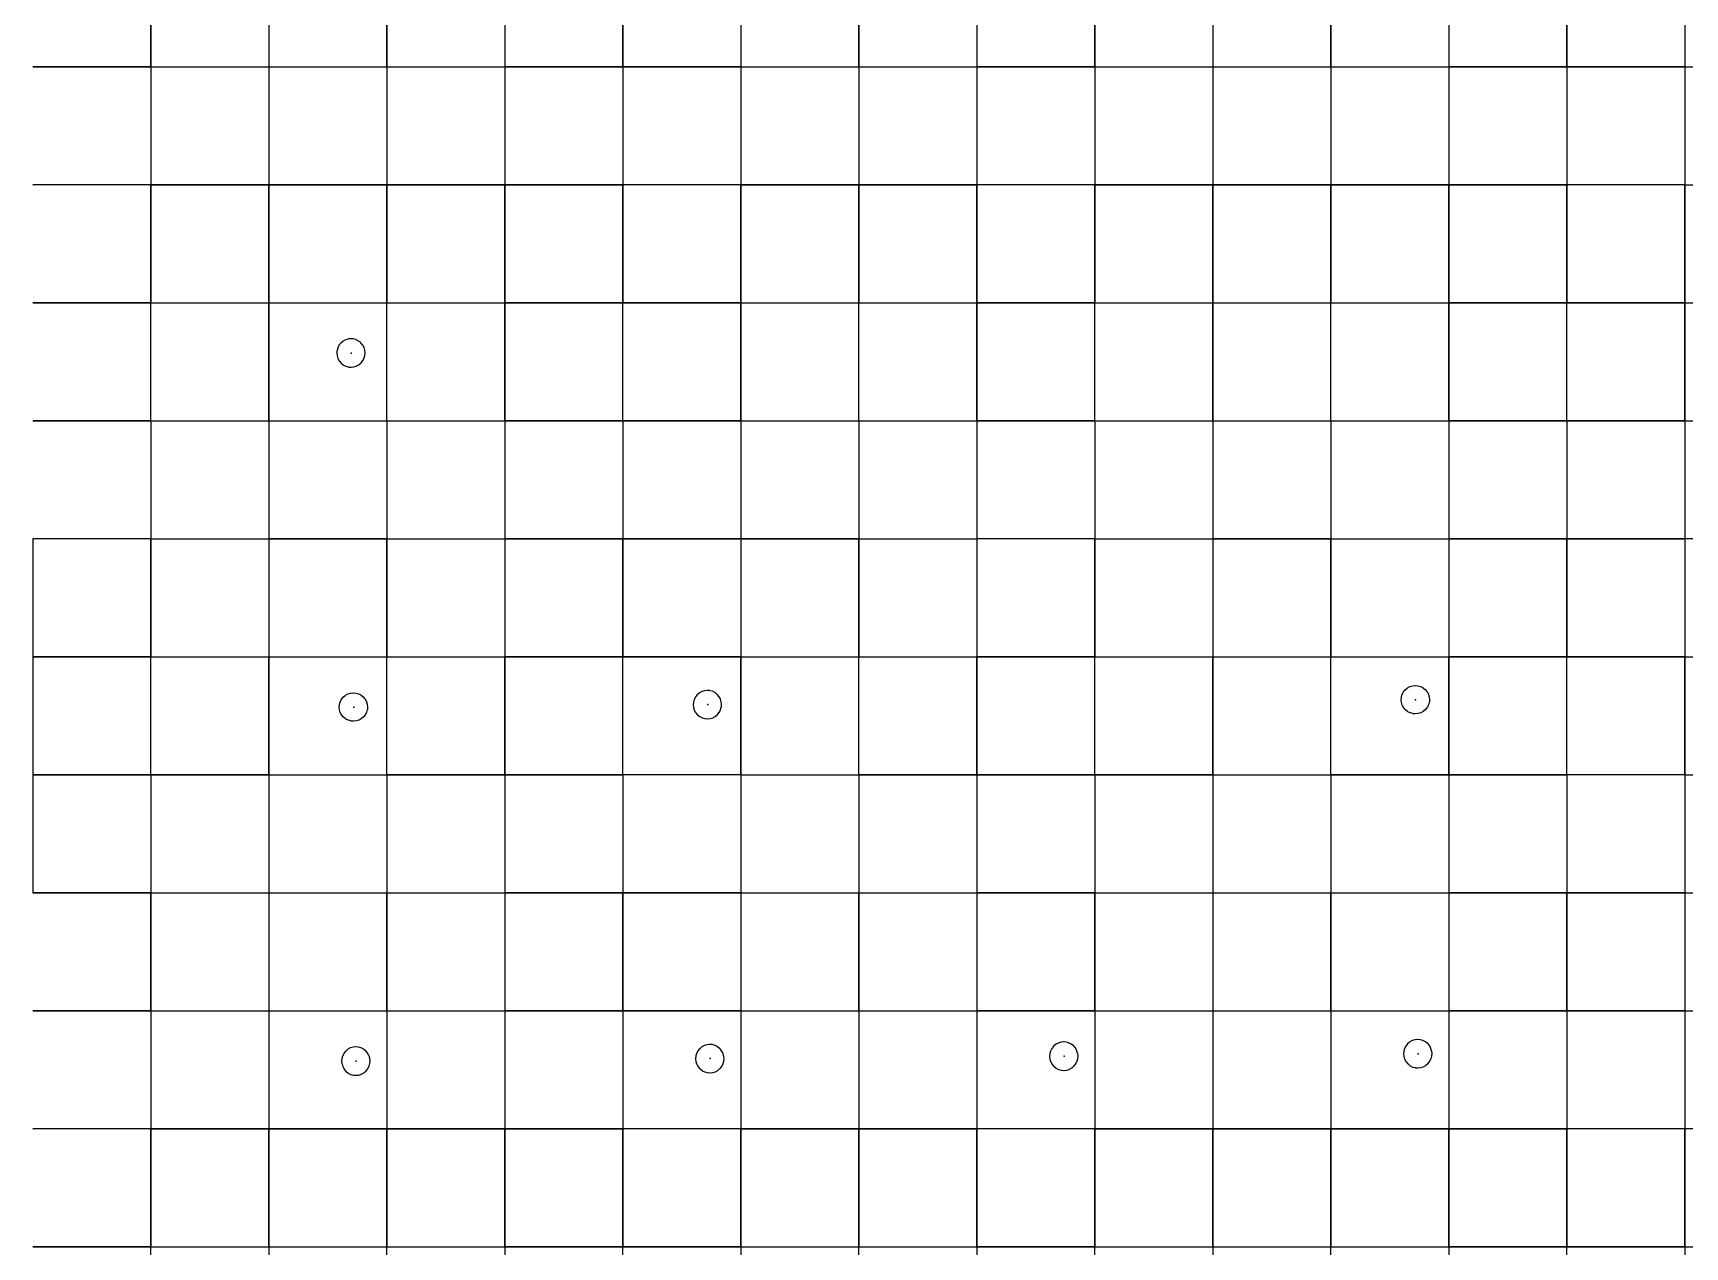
# Model space of a CAD drawing. Header units: metres. Extents: x 0 to 398, y -24 to 612.
# Drawn here: x 207 to 333, y 207 to 299.6 of the extents above; entities that cross this region are included whole.
import ezdxf

# ---------------------------------------------------------------- set-up
doc = ezdxf.new("R2010")
doc.units = ezdxf.units.M
doc.layers.add('LAYER_01_CUT', color=7, linetype='Continuous')
doc.layers.add('LAYER_04_GRID', color=7, linetype='Continuous')

msp = doc.modelspace()

# ---------------------------------------------------------------- linework, layer by layer
at = {"layer": 'LAYER_01_CUT'}
for points in [[(216, 297.01), (216, 306), (224.99, 306), (225, 306), (225, 297.01), (225, 297), (225, 288.01)], [(216, 305.99), (216, 297)], [(225, 305.99), (225, 297)], [(234, 297.01), (234, 306), (242.99, 306), (243, 306), (243, 297.01), (243, 297), (243, 288.01)], [(234, 305.99), (234, 297)], [(243, 305.99), (243, 297)], [(252, 297.01), (252, 306), (260.99, 306), (261, 306), (261, 297.01), (261, 297), (261, 288.01)], [(252, 305.99), (252, 297)], [(261, 305.99), (261, 297)], [(270, 297.01), (270, 306), (278.99, 306), (279, 306), (279, 297.01), (279, 297), (279, 288.01)], [(270, 305.99), (270, 297)], [(279, 305.99), (279, 297)], [(288, 297.01), (288, 306), (296.99, 306), (297, 306), (297, 297.01), (297, 297), (297, 288.01)], [(288, 305.99), (288, 297)], [(297, 305.99), (297, 297)], [(306, 297.01), (306, 306), (314.99, 306), (315, 306), (315, 297.01), (315, 297), (315, 288.01)], [(306, 305.99), (306, 297)], [(315, 305.99), (315, 297)], [(324, 297.01), (324, 306), (332.99, 306), (333, 306), (333, 297.01), (333, 297), (333, 288.01)], [(324, 305.99), (324, 297)], [(333, 305.99), (333, 297)], [(207, 297), (215.99, 297)], [(207, 297), (207.01, 297)], [(216, 297), (207.01, 297)], [(215.99, 297), (216, 297), (216, 288.01)], [(216, 297), (216, 297.01)], [(216, 297), (216, 296.99)], [(216, 297), (224.99, 297)], [(216, 297), (216.01, 297)], [(216, 296.99), (216, 288)], [(216.01, 297), (225, 297)], [(224.99, 297), (225, 297)], [(225.01, 297), (225, 297)], [(225, 297), (225, 296.99)], [(225, 297), (233.99, 297)], [(225, 296.99), (225, 288)], [(225.01, 297), (234, 297)], [(233.99, 297), (234, 297), (234, 288.01)], [(234, 297), (234, 297.01)], [(234, 297), (234, 296.99)], [(234, 297), (242.99, 297)], [(234, 297), (234.01, 297)], [(234, 296.99), (234, 288)], [(234.01, 297), (243, 297)], [(242.99, 297), (243, 297)], [(251.99, 297), (243, 297)], [(243.01, 297), (243, 297)], [(243, 297), (243, 296.99)], [(243, 296.99), (243, 288)], [(243.01, 297), (252, 297)], [(251.99, 297), (252, 297), (252, 288.01)], [(252, 297), (252, 297.01)], [(252, 297), (252, 296.99)], [(252, 297), (260.99, 297)], [(252, 297), (252.01, 297)], [(252, 296.99), (252, 288)], [(261, 297), (252.01, 297)], [(261, 297), (260.99, 297)], [(261, 297), (261, 296.99)], [(261, 297), (269.99, 297)], [(261, 297), (261.01, 297)], [(261, 296.99), (261, 288)], [(261.01, 297), (270, 297)], [(269.99, 297), (270, 297), (270, 288.01)], [(270, 297), (270, 297.01)], [(270.01, 297), (270, 297)], [(270, 297), (270, 296.99)], [(270, 297), (278.99, 297)], [(270, 296.99), (270, 288)], [(270.01, 297), (279, 297)], [(279, 297), (278.99, 297)], [(279, 297), (279, 296.99)], [(279, 297), (287.99, 297)], [(279, 297), (279.01, 297)], [(279, 296.99), (279, 288)], [(288, 297), (279.01, 297)], [(287.99, 297), (288, 297), (288, 288.01)], [(288, 297), (288, 297.01)], [(288, 297), (288, 296.99)], [(288, 297), (296.99, 297)], [(288, 297), (288.01, 297)], [(288, 296.99), (288, 288)], [(288.01, 297), (297, 297)], [(296.99, 297), (297, 297)], [(297.01, 297), (297, 297)], [(297, 297), (297, 296.99)], [(297, 297), (305.99, 297)], [(297, 296.99), (297, 288)], [(297.01, 297), (306, 297)], [(305.99, 297), (306, 297), (306, 288.01)], [(306, 297), (306, 297.01)], [(306, 297), (306, 296.99)], [(306, 297), (314.99, 297)], [(306, 297), (306.01, 297)], [(306, 296.99), (306, 288)], [(306.01, 297), (315, 297)], [(314.99, 297), (315, 297)], [(323.99, 297), (315, 297)], [(315.01, 297), (315, 297)], [(315, 297), (315, 296.99)], [(315, 296.99), (315, 288)], [(315.01, 297), (324, 297)], [(323.99, 297), (324, 297), (324, 288.01)], [(324, 297), (324, 297.01)], [(324, 297), (324, 296.99)], [(324, 297), (332.99, 297)], [(324, 297), (324.01, 297)], [(324, 296.99), (324, 288)], [(333, 297), (324.01, 297)], [(333, 297), (332.99, 297)], [(333, 297), (333, 296.99)], [(333, 297), (341.99, 297)], [(333, 297), (333.01, 297)], [(333, 296.99), (333, 288)], [(215.99, 288), (207, 288), (207.01, 288)], [(216, 288), (207.01, 288)], [(216, 288), (215.99, 288)], [(216, 288.01), (216, 288)], [(224.99, 288), (216, 288), (216.01, 288)], [(216, 279.01), (216, 288)], [(216, 287.99), (216, 288)], [(216, 287.99), (216, 279)], [(216.01, 288), (225, 288)], [(224.99, 288), (225, 288)], [(225, 288.01), (225, 288)], [(233.99, 288), (225, 288), (225.01, 288)], [(225, 279.01), (225, 288)], [(225, 287.99), (225, 288)], [(225, 287.99), (225, 279)], [(225.01, 288), (234, 288)], [(234, 288), (233.99, 288)], [(234, 288.01), (234, 288)], [(242.99, 288), (234, 288), (234.01, 288)], [(234, 279.01), (234, 288)], [(234, 287.99), (234, 288)], [(234, 287.99), (234, 279)], [(234.01, 288), (243, 288)], [(242.99, 288), (243, 288)], [(243, 288.01), (243, 288)], [(251.99, 288), (243, 288), (243.01, 288)], [(243, 279.01), (243, 288)], [(243, 287.99), (243, 288)], [(243, 287.99), (243, 279)], [(243.01, 288), (252, 288)], [(251.99, 288), (252, 288)], [(252, 288.01), (252, 288)], [(260.99, 288), (252, 288), (252.01, 288)], [(252, 279.01), (252, 288)], [(252, 287.99), (252, 288)], [(252, 287.99), (252, 279)], [(261, 288), (252.01, 288)], [(261, 288), (260.99, 288)], [(261, 288.01), (261, 288)], [(269.99, 288), (261, 288), (261.01, 288)], [(261, 279.01), (261, 288)], [(261, 287.99), (261, 288)], [(261, 287.99), (261, 279)], [(261.01, 288), (270, 288)], [(269.99, 288), (270, 288)], [(270, 288.01), (270, 288)], [(278.99, 288), (270, 288), (270.01, 288)], [(270, 279.01), (270, 288)], [(270, 287.99), (270, 288)], [(270, 287.99), (270, 279)], [(270.01, 288), (279, 288)], [(279, 288), (278.99, 288)], [(279, 288.01), (279, 288)], [(287.99, 288), (279, 288), (279.01, 288)], [(279, 279.01), (279, 288)], [(279, 287.99), (279, 288)], [(279, 287.99), (279, 279)], [(288, 288), (279.01, 288)], [(288, 288), (287.99, 288)], [(288, 288.01), (288, 288)], [(296.99, 288), (288, 288), (288.01, 288)], [(288, 279.01), (288, 288)], [(288, 287.99), (288, 288)], [(288, 287.99), (288, 279)], [(288.01, 288), (297, 288)], [(296.99, 288), (297, 288)], [(297, 288.01), (297, 288)], [(305.99, 288), (297, 288), (297.01, 288)], [(297, 279.01), (297, 288)], [(297, 287.99), (297, 288)], [(297, 287.99), (297, 279)], [(297.01, 288), (306, 288)], [(306, 288), (305.99, 288)], [(306, 288.01), (306, 288)], [(314.99, 288), (306, 288), (306.01, 288)], [(306, 279.01), (306, 288)], [(306, 287.99), (306, 288)], [(306, 287.99), (306, 279)], [(306.01, 288), (315, 288)], [(314.99, 288), (315, 288)], [(315, 288.01), (315, 288)], [(323.99, 288), (315, 288), (315.01, 288)], [(315, 279.01), (315, 288)], [(315, 287.99), (315, 288)], [(315, 287.99), (315, 279)], [(315.01, 288), (324, 288)], [(323.99, 288), (324, 288)], [(324, 288.01), (324, 288)], [(332.99, 288), (324, 288), (324.01, 288)], [(324, 279.01), (324, 288)], [(324, 287.99), (324, 288)], [(324, 287.99), (324, 279)], [(333, 288), (324.01, 288)], [(333, 288), (332.99, 288)], [(333, 288.01), (333, 288)], [(333, 279.01), (333, 288), (341.99, 288)], [(333, 287.99), (333, 288)], [(333, 288), (333.01, 288)], [(333, 287.99), (333, 279)], [(207, 279), (215.99, 279)], [(207, 279), (207.01, 279)], [(216, 279), (207.01, 279)], [(216, 279), (215.99, 279)], [(216, 279.01), (216, 279)], [(216, 270.01), (216, 279), (216, 278.99)], [(216, 279), (224.99, 279)], [(216, 279), (216.01, 279)], [(216, 270), (216, 278.99)], [(216.01, 279), (225, 279)], [(224.99, 279), (225, 279), (225, 270.01), (225, 270), (225, 261.01)], [(225, 279.01), (225, 279)], [(225.01, 279), (225, 279)], [(225, 279), (225, 278.99)], [(225, 279), (233.99, 279)], [(225, 270), (225, 278.99)], [(225.01, 279), (234, 279)], [(234, 279), (233.99, 279)], [(234, 279.01), (234, 279)], [(234, 270.01), (234, 279), (234, 278.99)], [(234, 279), (242.99, 279)], [(234, 279), (234.01, 279)], [(234, 270), (234, 278.99)], [(234.01, 279), (243, 279)], [(242.99, 279), (243, 279), (243, 270.01), (243, 270), (243, 261.01)], [(243, 279.01), (243, 279)], [(251.99, 279), (243, 279)], [(243.01, 279), (243, 279)], [(243, 279), (243, 278.99)], [(243, 270), (243, 278.99)], [(243.01, 279), (252, 279)], [(251.99, 279), (252, 279)], [(252, 279.01), (252, 279)], [(252, 270.01), (252, 279), (252, 278.99)], [(252, 279), (260.99, 279)], [(252, 279), (252.01, 279)], [(252, 270), (252, 278.99)], [(261, 279), (252.01, 279)], [(260.99, 279), (261, 279), (261, 270.01), (261, 270), (261, 261.01)], [(261, 279.01), (261, 279)], [(261, 279), (261, 278.99)], [(261, 279), (269.99, 279)], [(261, 279), (261.01, 279)], [(261, 270), (261, 278.99)], [(261.01, 279), (270, 279)], [(269.99, 279), (270, 279)], [(270, 279.01), (270, 279)], [(270, 270.01), (270, 279), (270, 278.99)], [(270.01, 279), (270, 279)], [(270, 279), (278.99, 279)], [(270, 270), (270, 278.99)], [(270.01, 279), (279, 279)], [(278.99, 279), (279, 279), (279, 270.01), (279, 270), (279, 261.01)], [(279, 279.01), (279, 279)], [(279, 279), (279, 278.99)], [(279, 279), (287.99, 279)], [(279, 279), (279.01, 279)], [(279, 270), (279, 278.99)], [(288, 279), (279.01, 279)], [(288, 279), (287.99, 279)], [(288, 279.01), (288, 279)], [(288, 270.01), (288, 279), (288, 278.99)], [(288, 279), (296.99, 279)], [(288, 279), (288.01, 279)], [(288, 270), (288, 278.99)], [(288.01, 279), (297, 279)], [(296.99, 279), (297, 279), (297, 270.01), (297, 270), (297, 261.01)], [(297, 279.01), (297, 279)], [(297.01, 279), (297, 279)], [(297, 279), (297, 278.99)], [(297, 279), (305.99, 279)], [(297, 270), (297, 278.99)], [(297.01, 279), (306, 279)], [(306, 279), (305.99, 279)], [(306, 279.01), (306, 279)], [(306, 270.01), (306, 279), (306, 278.99)], [(306, 279), (314.99, 279)], [(306, 279), (306.01, 279)], [(306, 270), (306, 278.99)], [(306.01, 279), (315, 279)], [(314.99, 279), (315, 279), (315, 270.01), (315, 270), (315, 261.01)], [(315, 279.01), (315, 279)], [(323.99, 279), (315, 279)], [(315.01, 279), (315, 279)], [(315, 279), (315, 278.99)], [(315, 270), (315, 278.99)], [(315.01, 279), (324, 279)], [(323.99, 279), (324, 279)], [(324, 279.01), (324, 279)], [(324, 270.01), (324, 279), (324, 278.99)], [(324, 279), (332.99, 279)], [(324, 279), (324.01, 279)], [(324, 270), (324, 278.99)], [(333, 279), (324.01, 279)], [(332.99, 279), (333, 279), (333, 270.01), (333, 270), (333, 261.01)], [(333, 279.01), (333, 279)], [(333, 279), (333, 278.99)], [(333, 279), (341.99, 279)], [(333, 279), (333.01, 279)], [(333, 270), (333, 278.99)], [(230.87, 274.16), (231.06, 274.11), (231.07, 274.11), (231.07, 274.1), (231.25, 274.09), (231.26, 274.09), (231.27, 274.09), (231.46, 274.11), (231.47, 274.11), (231.47, 274.11), (231.66, 274.17), (231.67, 274.17), (231.68, 274.18), (231.86, 274.27), (231.86, 274.28), (231.88, 274.29), (232.03, 274.42), (232.04, 274.43), (232.16, 274.59), (232.17, 274.59), (232.17, 274.6), (232.26, 274.78), (232.26, 274.79), (232.27, 274.79), (232.32, 274.98), (232.32, 274.98), (232.32, 274.99), (232.34, 275.17), (232.34, 275.18), (232.34, 275.19), (232.32, 275.38), (232.31, 275.39), (232.31, 275.39), (232.25, 275.58), (232.25, 275.59), (232.25, 275.6), (232.15, 275.78), (232.15, 275.78), (232.14, 275.8), (232.01, 275.95), (232, 275.96), (231.84, 276.08), (231.83, 276.09), (231.82, 276.09), (231.65, 276.18), (231.64, 276.18), (231.63, 276.19), (231.45, 276.24), (231.44, 276.24), (231.43, 276.24), (231.25, 276.26), (231.24, 276.26), (231.24, 276.26), (231.05, 276.24), (231.04, 276.23), (231.03, 276.23), (230.84, 276.17), (230.83, 276.17), (230.83, 276.17), (230.65, 276.07), (230.64, 276.07), (230.63, 276.06), (230.47, 275.92), (230.47, 275.92), (230.34, 275.76), (230.34, 275.75), (230.33, 275.74), (230.24, 275.57), (230.24, 275.56), (230.24, 275.55), (230.19, 275.37), (230.19, 275.36), (230.18, 275.35), (230.17, 275.17), (230.17, 275.16), (230.17, 275.16), (230.19, 274.97), (230.19, 274.96), (230.19, 274.95), (230.25, 274.76), (230.25, 274.75), (230.26, 274.75), (230.35, 274.57), (230.36, 274.56), (230.37, 274.55), (230.5, 274.39), (230.51, 274.39), (230.67, 274.26), (230.67, 274.26), (230.68, 274.25), (230.86, 274.16), (230.87, 274.16), (230.87, 274.16)], [(207, 270), (215.99, 270)], [(207, 270), (207.01, 270)], [(216, 270), (207.01, 270)], [(215.99, 270), (216, 270), (216, 261.01)], [(216, 270), (216, 270.01)], [(216, 270), (216, 269.99)], [(216, 270), (224.99, 270)], [(216, 270), (216.01, 270)], [(216, 269.99), (216, 261)], [(216.01, 270), (225, 270)], [(224.99, 270), (225, 270)], [(225.01, 270), (225, 270)], [(225, 270), (225, 269.99)], [(225, 270), (233.99, 270)], [(225, 269.99), (225, 261)], [(225.01, 270), (234, 270)], [(233.99, 270), (234, 270), (234, 261.01)], [(234, 270), (234, 270.01)], [(234, 270), (234, 269.99)], [(234, 270), (242.99, 270)], [(234, 270), (234.01, 270)], [(234, 269.99), (234, 261)], [(234.01, 270), (243, 270)], [(242.99, 270), (243, 270)], [(251.99, 270), (243, 270)], [(243.01, 270), (243, 270)], [(243, 270), (243, 269.99)], [(243, 269.99), (243, 261)], [(243.01, 270), (252, 270)], [(251.99, 270), (252, 270), (252, 261.01)], [(252, 270), (252, 270.01)], [(252, 270), (252, 269.99)], [(252, 270), (260.99, 270)], [(252, 270), (252.01, 270)], [(252, 269.99), (252, 261)], [(261, 270), (252.01, 270)], [(261, 270), (260.99, 270)], [(261, 270), (261, 269.99)], [(261, 270), (269.99, 270)], [(261, 270), (261.01, 270)], [(261, 269.99), (261, 261)], [(261.01, 270), (270, 270)], [(269.99, 270), (270, 270), (270, 261.01)], [(270, 270), (270, 270.01)], [(270.01, 270), (270, 270)], [(270, 270), (270, 269.99)], [(270, 270), (278.99, 270)], [(270, 269.99), (270, 261)], [(270.01, 270), (279, 270)], [(279, 270), (278.99, 270)], [(279, 270), (279, 269.99)], [(279, 270), (287.99, 270)], [(279, 270), (279.01, 270)], [(279, 269.99), (279, 261)], [(288, 270), (279.01, 270)], [(287.99, 270), (288, 270), (288, 261.01)], [(288, 270), (288, 270.01)], [(288, 270), (288, 269.99)], [(288, 270), (296.99, 270)], [(288, 270), (288.01, 270)], [(288, 269.99), (288, 261)], [(288.01, 270), (297, 270)], [(296.99, 270), (297, 270)], [(297.01, 270), (297, 270)], [(297, 270), (297, 269.99)], [(297, 270), (305.99, 270)], [(297, 269.99), (297, 261)], [(297.01, 270), (306, 270)], [(305.99, 270), (306, 270), (306, 261.01)], [(306, 270), (306, 270.01)], [(306, 270), (306, 269.99)], [(306, 270), (314.99, 270)], [(306, 270), (306.01, 270)], [(306, 269.99), (306, 261)], [(306.01, 270), (315, 270)], [(314.99, 270), (315, 270)], [(323.99, 270), (315, 270)], [(315.01, 270), (315, 270)], [(315, 270), (315, 269.99)], [(315, 269.99), (315, 261)], [(315.01, 270), (324, 270)], [(323.99, 270), (324, 270), (324, 261.01)], [(324, 270), (324, 270.01)], [(324, 270), (324, 269.99)], [(324, 270), (332.99, 270)], [(324, 270), (324.01, 270)], [(324, 269.99), (324, 261)], [(333, 270), (324.01, 270)], [(333, 270), (332.99, 270)], [(333, 270), (333, 269.99)], [(333, 270), (341.99, 270)], [(333, 270), (333.01, 270)], [(333, 269.99), (333, 261)], [(215.99, 261), (207, 261), (207, 252.01), (207, 252), (207, 243.01), (207, 243), (207, 234.01)], [(207, 261), (207.01, 261)], [(216, 261), (207.01, 261)], [(216, 261), (215.99, 261)], [(216, 261.01), (216, 261)], [(216, 252.01), (216, 261), (224.99, 261)], [(216, 260.99), (216, 261)], [(216, 261), (216.01, 261)], [(216, 260.99), (216, 252)], [(216.01, 261), (225, 261)], [(224.99, 261), (225, 261)], [(225, 261.01), (225, 261)], [(233.99, 261), (225, 261), (225, 252.01), (225, 252), (225, 243.01), (225, 243), (225, 234.01)], [(225.01, 261), (225, 261)], [(225, 260.99), (225, 261)], [(225, 260.99), (225, 252)], [(225.01, 261), (234, 261)], [(234, 261), (233.99, 261)], [(234, 261.01), (234, 261)], [(234, 252.01), (234, 261), (242.99, 261)], [(234, 260.99), (234, 261)], [(234, 261), (234.01, 261)], [(234, 260.99), (234, 252)], [(234.01, 261), (243, 261)], [(242.99, 261), (243, 261)], [(243, 261.01), (243, 261)], [(251.99, 261), (243, 261), (243, 252.01), (243, 252), (243, 243.01), (243, 243), (243, 234.01)], [(243.01, 261), (243, 261)], [(243, 260.99), (243, 261)], [(243, 260.99), (243, 252)], [(243.01, 261), (252, 261)], [(251.99, 261), (252, 261)], [(252, 261.01), (252, 261)], [(252, 252.01), (252, 261), (260.99, 261)], [(252, 260.99), (252, 261)], [(252, 261), (252.01, 261)], [(252, 260.99), (252, 252)], [(261, 261), (252.01, 261)], [(261, 261), (260.99, 261)], [(261, 261.01), (261, 261)], [(269.99, 261), (261, 261), (261, 252.01), (261, 252), (261, 243.01), (261, 243), (261, 234.01)], [(261, 260.99), (261, 261)], [(261, 261), (261.01, 261)], [(261, 260.99), (261, 252)], [(261.01, 261), (270, 261)], [(269.99, 261), (270, 261)], [(270, 261.01), (270, 261)], [(270, 252.01), (270, 261), (278.99, 261)], [(270.01, 261), (270, 261)], [(270, 260.99), (270, 261)], [(270, 260.99), (270, 252)], [(270.01, 261), (279, 261)], [(279, 261), (278.99, 261)], [(279, 261.01), (279, 261)], [(287.99, 261), (279, 261), (279, 252.01), (279, 252), (279, 243.01), (279, 243), (279, 234.01)], [(279, 260.99), (279, 261)], [(279, 261), (279.01, 261)], [(279, 260.99), (279, 252)], [(288, 261), (279.01, 261)], [(288, 261), (287.99, 261)], [(288, 261.01), (288, 261)], [(288, 252.01), (288, 261), (296.99, 261)], [(288, 260.99), (288, 261)], [(288, 261), (288.01, 261)], [(288, 260.99), (288, 252)], [(288.01, 261), (297, 261)], [(296.99, 261), (297, 261)], [(297, 261.01), (297, 261)], [(305.99, 261), (297, 261), (297, 252.01), (297, 252), (297, 243.01), (297, 243), (297, 234.01)], [(297.01, 261), (297, 261)], [(297, 260.99), (297, 261)], [(297, 260.99), (297, 252)], [(297.01, 261), (306, 261)], [(306, 261), (305.99, 261)], [(306, 261.01), (306, 261)], [(306, 252.01), (306, 261), (314.99, 261)], [(306, 260.99), (306, 261)], [(306, 261), (306.01, 261)], [(306, 260.99), (306, 252)], [(306.01, 261), (315, 261)], [(314.99, 261), (315, 261)], [(315, 261.01), (315, 261)], [(323.99, 261), (315, 261), (315, 252.01), (315, 252), (315, 243.01), (315, 243), (315, 234.01)], [(315.01, 261), (315, 261)], [(315, 260.99), (315, 261)], [(315, 260.99), (315, 252)], [(315.01, 261), (324, 261)], [(323.99, 261), (324, 261)], [(324, 261.01), (324, 261)], [(324, 252.01), (324, 261), (332.99, 261)], [(324, 260.99), (324, 261)], [(324, 261), (324.01, 261)], [(324, 260.99), (324, 252)], [(333, 261), (324.01, 261)], [(333, 261), (332.99, 261)], [(333, 261.01), (333, 261)], [(341.99, 261), (333, 261), (333, 252.01), (333, 252), (333, 243.01), (333, 243), (333, 234.01)], [(333, 260.99), (333, 261)], [(333, 261), (333.01, 261)], [(333, 260.99), (333, 252)], [(207, 252), (215.99, 252)], [(207, 252), (207.01, 252)], [(216, 252), (207.01, 252)], [(216, 252), (215.99, 252)], [(216, 252), (216, 252.01)], [(216, 243.01), (216, 252), (216, 251.99)], [(216, 252), (224.99, 252)], [(216, 252), (216.01, 252)], [(216.01, 252), (225, 252)], [(224.99, 252), (225, 252)], [(225.01, 252), (225, 252)], [(225, 252), (225, 251.99)], [(225, 252), (233.99, 252)], [(225.01, 252), (234, 252)], [(234, 252), (233.99, 252)], [(234, 252), (234, 252.01)], [(234, 243.01), (234, 252), (234, 251.99)], [(234, 252), (242.99, 252)], [(234, 252), (234.01, 252)], [(234.01, 252), (243, 252)], [(242.99, 252), (243, 252)], [(251.99, 252), (243, 252)], [(243.01, 252), (243, 252)], [(243, 252), (243, 251.99)], [(243.01, 252), (252, 252)], [(251.99, 252), (252, 252)], [(252, 252), (252, 252.01)], [(252, 243.01), (252, 252), (252, 251.99)], [(252, 252), (260.99, 252)], [(252, 252), (252.01, 252)], [(261, 252), (252.01, 252)], [(261, 252), (260.99, 252)], [(261, 252), (261, 251.99)], [(261, 252), (269.99, 252)], [(261, 252), (261.01, 252)], [(261.01, 252), (270, 252)], [(269.99, 252), (270, 252)], [(270, 252), (270, 252.01)], [(270, 243.01), (270, 252), (270, 251.99)], [(270.01, 252), (270, 252)], [(270, 252), (278.99, 252)], [(270.01, 252), (279, 252)], [(279, 252), (278.99, 252)], [(279, 252), (279, 251.99)], [(279, 252), (287.99, 252)], [(279, 252), (279.01, 252)], [(288, 252), (279.01, 252)], [(288, 252), (287.99, 252)], [(288, 252), (288, 252.01)], [(288, 243.01), (288, 252), (288, 251.99)], [(288, 252), (296.99, 252)], [(288, 252), (288.01, 252)], [(288.01, 252), (297, 252)], [(296.99, 252), (297, 252)], [(297.01, 252), (297, 252)], [(297, 252), (297, 251.99)], [(297, 252), (305.99, 252)], [(297.01, 252), (306, 252)], [(306, 252), (305.99, 252)], [(306, 252), (306, 252.01)], [(306, 243.01), (306, 252), (306, 251.99)], [(306, 252), (314.99, 252)], [(306, 252), (306.01, 252)], [(306.01, 252), (315, 252)], [(314.99, 252), (315, 252)], [(323.99, 252), (315, 252)], [(315.01, 252), (315, 252)], [(315, 252), (315, 251.99)], [(315.01, 252), (324, 252)], [(323.99, 252), (324, 252)], [(324, 252), (324, 252.01)], [(324, 243.01), (324, 252), (324, 251.99)], [(324, 252), (332.99, 252)], [(324, 252), (324.01, 252)], [(333, 252), (324.01, 252)], [(333, 252), (332.99, 252)], [(333, 252), (333, 251.99)], [(333, 252), (341.99, 252)], [(333, 252), (333.01, 252)], [(216, 243), (216, 251.99)], [(225, 243), (225, 251.99)], [(234, 243), (234, 251.99)], [(243, 243), (243, 251.99)], [(252, 243), (252, 251.99)], [(261, 243), (261, 251.99)], [(270, 243), (270, 251.99)], [(279, 243), (279, 251.99)], [(288, 243), (288, 251.99)], [(297, 243), (297, 251.99)], [(306, 243), (306, 251.99)], [(315, 243), (315, 251.99)], [(324, 243), (324, 251.99)], [(333, 243), (333, 251.99)], [(312.63, 249.8), (312.82, 249.75), (312.82, 249.74), (312.83, 249.74), (313.01, 249.65), (313.02, 249.65), (313.02, 249.64), (313.18, 249.52), (313.19, 249.51), (313.32, 249.36), (313.33, 249.34), (313.34, 249.34), (313.43, 249.16), (313.44, 249.15), (313.44, 249.14), (313.5, 248.95), (313.5, 248.95), (313.5, 248.94), (313.52, 248.75), (313.52, 248.74), (313.52, 248.73), (313.51, 248.55), (313.5, 248.54), (313.5, 248.54), (313.45, 248.35), (313.45, 248.35), (313.45, 248.34), (313.36, 248.16), (313.35, 248.15), (313.35, 248.15), (313.22, 247.99), (313.22, 247.98), (313.06, 247.85), (313.05, 247.84), (313.04, 247.83), (312.86, 247.74), (312.86, 247.73), (312.85, 247.73), (312.66, 247.67), (312.65, 247.67), (312.64, 247.67), (312.45, 247.65), (312.44, 247.65), (312.44, 247.65), (312.26, 247.66), (312.25, 247.67), (312.24, 247.67), (312.06, 247.72), (312.05, 247.72), (312.04, 247.72), (311.87, 247.81), (311.86, 247.82), (311.85, 247.82), (311.69, 247.95), (311.68, 247.95), (311.55, 248.11), (311.54, 248.12), (311.54, 248.13), (311.44, 248.31), (311.44, 248.31), (311.43, 248.32), (311.38, 248.51), (311.38, 248.52), (311.37, 248.53), (311.35, 248.72), (311.35, 248.72), (311.35, 248.73), (311.37, 248.91), (311.37, 248.92), (311.37, 248.93), (311.42, 249.11), (311.43, 249.12), (311.43, 249.13), (311.52, 249.3), (311.52, 249.31), (311.53, 249.32), (311.65, 249.48), (311.66, 249.48), (311.81, 249.62), (311.83, 249.63), (311.83, 249.63), (312.01, 249.73), (312.02, 249.73), (312.03, 249.73), (312.21, 249.79), (312.22, 249.79), (312.23, 249.8), (312.42, 249.82), (312.43, 249.82), (312.44, 249.82), (312.62, 249.8), (312.62, 249.8), (312.63, 249.8)], [(230.44, 247.75), (230.44, 247.75), (230.44, 247.76), (230.38, 247.95), (230.38, 247.96), (230.38, 247.97), (230.36, 248.16), (230.36, 248.17), (230.36, 248.17), (230.37, 248.35), (230.37, 248.36), (230.37, 248.37), (230.42, 248.55), (230.43, 248.56), (230.43, 248.57), (230.52, 248.74), (230.52, 248.75), (230.53, 248.76), (230.65, 248.92), (230.66, 248.93), (230.81, 249.06), (230.83, 249.07), (230.84, 249.07), (231.01, 249.17), (231.02, 249.17), (231.03, 249.17), (231.22, 249.23), (231.22, 249.23), (231.23, 249.24), (231.42, 249.26), (231.43, 249.26), (231.44, 249.26), (231.62, 249.24), (231.63, 249.24), (231.63, 249.24), (231.82, 249.19), (231.83, 249.18), (231.83, 249.18), (232.01, 249.09), (232.02, 249.09), (232.03, 249.08), (232.19, 248.96), (232.19, 248.95), (232.32, 248.8), (232.33, 248.78), (232.34, 248.78), (232.43, 248.6), (232.44, 248.59), (232.44, 248.58), (232.5, 248.4), (232.5, 248.39), (232.5, 248.38), (232.52, 248.19), (232.52, 248.18), (232.52, 248.17), (232.51, 247.99), (232.51, 247.99), (232.5, 247.98), (232.45, 247.79), (232.45, 247.79), (232.45, 247.78), (232.36, 247.6), (232.35, 247.59), (232.35, 247.59), (232.22, 247.43), (232.22, 247.42), (232.06, 247.29), (232.05, 247.28), (232.04, 247.27), (231.87, 247.18), (231.86, 247.17), (231.85, 247.17), (231.66, 247.11), (231.65, 247.11), (231.65, 247.11), (231.45, 247.09), (231.45, 247.09), (231.44, 247.09), (231.26, 247.1), (231.25, 247.11), (231.24, 247.11), (231.06, 247.16), (231.05, 247.16), (231.04, 247.16), (230.87, 247.25), (230.86, 247.26), (230.85, 247.26), (230.69, 247.39), (230.69, 247.39), (230.56, 247.55), (230.54, 247.56), (230.54, 247.57), (230.44, 247.75)], [(259.02, 249.27), (259.01, 249.28), (258.83, 249.37), (258.83, 249.37), (258.82, 249.37), (258.63, 249.42), (258.63, 249.43), (258.62, 249.43), (258.44, 249.44), (258.43, 249.44), (258.42, 249.44), (258.23, 249.42), (258.22, 249.42), (258.22, 249.42), (258.03, 249.36), (258.02, 249.36), (258.01, 249.35), (257.84, 249.26), (257.83, 249.25), (257.81, 249.24), (257.66, 249.11), (257.65, 249.11), (257.53, 248.95), (257.52, 248.94), (257.52, 248.93), (257.43, 248.75), (257.43, 248.75), (257.42, 248.74), (257.37, 248.55), (257.37, 248.55), (257.37, 248.54), (257.36, 248.36), (257.36, 248.35), (257.36, 248.34), (257.38, 248.15), (257.38, 248.14), (257.38, 248.14), (257.44, 247.95), (257.44, 247.94), (257.44, 247.93), (257.54, 247.76), (257.54, 247.75), (257.56, 247.74), (257.69, 247.58), (257.69, 247.57), (257.85, 247.45), (257.86, 247.44), (257.87, 247.44), (258.04, 247.35), (258.05, 247.35), (258.06, 247.34), (258.24, 247.29), (258.25, 247.29), (258.26, 247.29), (258.44, 247.28), (258.45, 247.28), (258.45, 247.28), (258.64, 247.3), (258.65, 247.3), (258.66, 247.3), (258.85, 247.36), (258.86, 247.36), (258.86, 247.36), (259.04, 247.46), (259.05, 247.46), (259.06, 247.48), (259.22, 247.61), (259.22, 247.61), (259.35, 247.77), (259.35, 247.78), (259.36, 247.79), (259.45, 247.96), (259.45, 247.97), (259.45, 247.98), (259.5, 248.16), (259.51, 248.17), (259.51, 248.18), (259.52, 248.36), (259.52, 248.37), (259.52, 248.37), (259.5, 248.57), (259.5, 248.57), (259.5, 248.58), (259.44, 248.77), (259.44, 248.78), (259.43, 248.79), (259.34, 248.96), (259.33, 248.97), (259.32, 248.98), (259.19, 249.14), (259.18, 249.14), (259.03, 249.27), (259.02, 249.27)], [(207, 243), (215.99, 243)], [(207, 243), (207.01, 243)], [(216, 243), (207.01, 243)], [(216, 243), (215.99, 243)], [(216, 243), (216, 243.01)], [(224.99, 243), (216, 243), (216, 234.01)], [(216, 243), (216, 242.99)], [(216, 243), (216.01, 243)], [(216, 242.99), (216, 234)], [(216.01, 243), (225, 243)], [(224.99, 243), (225, 243)], [(225.01, 243), (225, 243)], [(225, 243), (225, 242.99)], [(225, 243), (233.99, 243)], [(225, 242.99), (225, 234)], [(225.01, 243), (234, 243)], [(234, 243), (233.99, 243)], [(234, 243), (234, 243.01)], [(242.99, 243), (234, 243), (234, 234.01)], [(234, 243), (234, 242.99)], [(234, 243), (234.01, 243)], [(234, 242.99), (234, 234)], [(234.01, 243), (243, 243)], [(242.99, 243), (243, 243)], [(251.99, 243), (243, 243)], [(243.01, 243), (243, 243)], [(243, 243), (243, 242.99)], [(243, 242.99), (243, 234)], [(243.01, 243), (252, 243)], [(251.99, 243), (252, 243)], [(252, 243), (252, 243.01)], [(260.99, 243), (252, 243), (252, 234.01)], [(252, 243), (252, 242.99)], [(252, 243), (252.01, 243)], [(252, 242.99), (252, 234)], [(261, 243), (252.01, 243)], [(261, 243), (260.99, 243)], [(261, 243), (261, 242.99)], [(261, 243), (269.99, 243)], [(261, 243), (261.01, 243)], [(261, 242.99), (261, 234)], [(261.01, 243), (270, 243)], [(269.99, 243), (270, 243)], [(270, 243), (270, 243.01)], [(278.99, 243), (270, 243), (270, 234.01)], [(270.01, 243), (270, 243)], [(270, 243), (270, 242.99)], [(270, 242.99), (270, 234)], [(270.01, 243), (279, 243)], [(279, 243), (278.99, 243)], [(279, 243), (279, 242.99)], [(279, 243), (287.99, 243)], [(279, 243), (279.01, 243)], [(279, 242.99), (279, 234)], [(288, 243), (279.01, 243)], [(288, 243), (287.99, 243)], [(288, 243), (288, 243.01)], [(296.99, 243), (288, 243), (288, 234.01)], [(288, 243), (288, 242.99)], [(288, 243), (288.01, 243)], [(288, 242.99), (288, 234)], [(288.01, 243), (297, 243)], [(296.99, 243), (297, 243)], [(297.01, 243), (297, 243)], [(297, 243), (297, 242.99)], [(297, 243), (305.99, 243)], [(297, 242.99), (297, 234)], [(297.01, 243), (306, 243)], [(306, 243), (305.99, 243)], [(306, 243), (306, 243.01)], [(314.99, 243), (306, 243), (306, 234.01)], [(306, 243), (306, 242.99)], [(306, 243), (306.01, 243)], [(306, 242.99), (306, 234)], [(306.01, 243), (315, 243)], [(314.99, 243), (315, 243)], [(323.99, 243), (315, 243)], [(315.01, 243), (315, 243)], [(315, 243), (315, 242.99)], [(315, 242.99), (315, 234)], [(315.01, 243), (324, 243)], [(323.99, 243), (324, 243)], [(324, 243), (324, 243.01)], [(332.99, 243), (324, 243), (324, 234.01)], [(324, 243), (324, 242.99)], [(324, 243), (324.01, 243)], [(324, 242.99), (324, 234)], [(333, 243), (324.01, 243)], [(333, 243), (332.99, 243)], [(333, 243), (333, 242.99)], [(333, 243), (341.99, 243)], [(333, 243), (333.01, 243)], [(333, 242.99), (333, 234)], [(207, 234), (215.99, 234)], [(207, 234), (207.01, 234)], [(216, 234), (207.01, 234)], [(216, 234), (215.99, 234)], [(216, 234.01), (216, 234)], [(216, 225.01), (216, 234), (224.99, 234), (225, 234), (225, 225.01), (225, 225), (225, 216.01)], [(216, 233.99), (216, 234)], [(216, 234), (216.01, 234)], [(216, 233.99), (216, 225)], [(216.01, 234), (225, 234)], [(225, 234.01), (225, 234)], [(225.01, 234), (225, 234)], [(225, 233.99), (225, 234)], [(225, 234), (233.99, 234)], [(225, 233.99), (225, 225)], [(225.01, 234), (234, 234)], [(234, 234), (233.99, 234)], [(234, 234.01), (234, 234)], [(234, 225.01), (234, 234), (242.99, 234), (243, 234), (243, 225.01), (243, 225), (243, 216.01)], [(234, 233.99), (234, 234)], [(234, 234), (234.01, 234)], [(234, 233.99), (234, 225)], [(234.01, 234), (243, 234)], [(243, 234.01), (243, 234)], [(251.99, 234), (243, 234)], [(243.01, 234), (243, 234)], [(243, 233.99), (243, 234)], [(243, 233.99), (243, 225)], [(243.01, 234), (252, 234)], [(251.99, 234), (252, 234)], [(252, 234.01), (252, 234)], [(252, 225.01), (252, 234), (260.99, 234), (261, 234), (261, 225.01), (261, 225), (261, 216.01)], [(252, 233.99), (252, 234)], [(252, 234), (252.01, 234)], [(252, 233.99), (252, 225)], [(261, 234), (252.01, 234)], [(261, 234.01), (261, 234)], [(261, 233.99), (261, 234)], [(261, 234), (269.99, 234)], [(261, 234), (261.01, 234)], [(261, 233.99), (261, 225)], [(261.01, 234), (270, 234)], [(269.99, 234), (270, 234)], [(270, 234.01), (270, 234)], [(270, 225.01), (270, 234), (278.99, 234), (279, 234), (279, 225.01), (279, 225), (279, 216.01)], [(270.01, 234), (270, 234)], [(270, 233.99), (270, 234)], [(270, 233.99), (270, 225)], [(270.01, 234), (279, 234)], [(279, 234.01), (279, 234)], [(279, 233.99), (279, 234)], [(279, 234), (287.99, 234)], [(279, 234), (279.01, 234)], [(279, 233.99), (279, 225)], [(288, 234), (279.01, 234)], [(288, 234), (287.99, 234)], [(288, 234.01), (288, 234)], [(288, 225.01), (288, 234), (296.99, 234), (297, 234), (297, 225.01), (297, 225), (297, 216.01)], [(288, 233.99), (288, 234)], [(288, 234), (288.01, 234)], [(288, 233.99), (288, 225)], [(288.01, 234), (297, 234)], [(297, 234.01), (297, 234)], [(297.01, 234), (297, 234)], [(297, 233.99), (297, 234)], [(297, 234), (305.99, 234)], [(297, 233.99), (297, 225)], [(297.01, 234), (306, 234)], [(306, 234), (305.99, 234)], [(306, 234.01), (306, 234)], [(306, 225.01), (306, 234), (314.99, 234), (315, 234), (315, 225.01), (315, 225), (315, 216.01)], [(306, 233.99), (306, 234)], [(306, 234), (306.01, 234)], [(306, 233.99), (306, 225)], [(306.01, 234), (315, 234)], [(315, 234.01), (315, 234)], [(323.99, 234), (315, 234)], [(315.01, 234), (315, 234)], [(315, 233.99), (315, 234)], [(315, 233.99), (315, 225)], [(315.01, 234), (324, 234)], [(323.99, 234), (324, 234)], [(324, 234.01), (324, 234)], [(324, 225.01), (324, 234), (332.99, 234), (333, 234), (333, 225.01), (333, 225), (333, 216.01)], [(324, 233.99), (324, 234)], [(324, 234), (324.01, 234)], [(324, 233.99), (324, 225)], [(333, 234), (324.01, 234)], [(333, 234.01), (333, 234)], [(333, 233.99), (333, 234)], [(333, 234), (341.99, 234)], [(333, 234), (333.01, 234)], [(333, 233.99), (333, 225)], [(207, 225), (215.99, 225)], [(207, 225), (207.01, 225)], [(216, 225), (207.01, 225)], [(215.99, 225), (216, 225), (216, 216.01)], [(216, 225), (216, 225.01)], [(216, 225), (216, 224.99)], [(216, 225), (224.99, 225)], [(216, 225), (216.01, 225)], [(216, 224.99), (216, 216)], [(216.01, 225), (225, 225)], [(224.99, 225), (225, 225)], [(225.01, 225), (225, 225)], [(225, 225), (225, 224.99)], [(225, 225), (233.99, 225)], [(225, 224.99), (225, 216)], [(225.01, 225), (234, 225)], [(233.99, 225), (234, 225), (234, 216.01)], [(234, 225), (234, 225.01)], [(234, 225), (234, 224.99)], [(234, 225), (242.99, 225)], [(234, 225), (234.01, 225)], [(234, 224.99), (234, 216)], [(234.01, 225), (243, 225)], [(242.99, 225), (243, 225)], [(251.99, 225), (243, 225)], [(243.01, 225), (243, 225)], [(243, 225), (243, 224.99)], [(243, 224.99), (243, 216)], [(243.01, 225), (252, 225)], [(251.99, 225), (252, 225), (252, 216.01)], [(252, 225), (252, 225.01)], [(252, 225), (252, 224.99)], [(252, 225), (260.99, 225)], [(252, 225), (252.01, 225)], [(252, 224.99), (252, 216)], [(261, 225), (252.01, 225)], [(261, 225), (260.99, 225)], [(261, 225), (261, 224.99)], [(261, 225), (269.99, 225)], [(261, 225), (261.01, 225)], [(261, 224.99), (261, 216)], [(261.01, 225), (270, 225)], [(269.99, 225), (270, 225), (270, 216.01)], [(270, 225), (270, 225.01)], [(270.01, 225), (270, 225)], [(270, 225), (270, 224.99)], [(270, 225), (278.99, 225)], [(270, 224.99), (270, 216)], [(270.01, 225), (279, 225)], [(279, 225), (278.99, 225)], [(279, 225), (279, 224.99)], [(279, 225), (287.99, 225)], [(279, 225), (279.01, 225)], [(279, 224.99), (279, 216)], [(288, 225), (279.01, 225)], [(287.99, 225), (288, 225), (288, 216.01)], [(288, 225), (288, 225.01)], [(288, 225), (288, 224.99)], [(288, 225), (296.99, 225)], [(288, 225), (288.01, 225)], [(288, 224.99), (288, 216)], [(288.01, 225), (297, 225)], [(296.99, 225), (297, 225)], [(297.01, 225), (297, 225)], [(297, 225), (297, 224.99)], [(297, 225), (305.99, 225)], [(297, 224.99), (297, 216)], [(297.01, 225), (306, 225)], [(305.99, 225), (306, 225), (306, 216.01)], [(306, 225), (306, 225.01)], [(306, 225), (306, 224.99)], [(306, 225), (314.99, 225)], [(306, 225), (306.01, 225)], [(306, 224.99), (306, 216)], [(306.01, 225), (315, 225)], [(314.99, 225), (315, 225)], [(323.99, 225), (315, 225)], [(315.01, 225), (315, 225)], [(315, 225), (315, 224.99)], [(315, 224.99), (315, 216)], [(315.01, 225), (324, 225)], [(323.99, 225), (324, 225), (324, 216.01)], [(324, 225), (324, 225.01)], [(324, 225), (324, 224.99)], [(324, 225), (332.99, 225)], [(324, 225), (324.01, 225)], [(324, 224.99), (324, 216)], [(333, 225), (324.01, 225)], [(333, 225), (332.99, 225)], [(333, 225), (333, 224.99)], [(333, 225), (341.99, 225)], [(333, 225), (333.01, 225)], [(333, 224.99), (333, 216)], [(232.2, 222.09), (232.2, 222.09), (232.02, 222.18), (232.01, 222.19), (232, 222.19), (231.82, 222.24), (231.81, 222.24), (231.8, 222.24), (231.63, 222.26), (231.62, 222.26), (231.61, 222.26), (231.42, 222.24), (231.41, 222.24), (231.4, 222.23), (231.21, 222.18), (231.21, 222.17), (231.2, 222.17), (231.02, 222.07), (231.01, 222.07), (231, 222.06), (230.85, 221.93), (230.84, 221.92), (230.72, 221.76), (230.71, 221.75), (230.71, 221.75), (230.62, 221.57), (230.61, 221.56), (230.61, 221.55), (230.56, 221.37), (230.56, 221.36), (230.56, 221.35), (230.54, 221.17), (230.54, 221.17), (230.54, 221.16), (230.56, 220.97), (230.56, 220.96), (230.57, 220.95), (230.62, 220.76), (230.63, 220.75), (230.63, 220.75), (230.73, 220.57), (230.73, 220.56), (230.74, 220.55), (230.87, 220.39), (230.88, 220.39), (231.04, 220.26), (231.05, 220.26), (231.05, 220.25), (231.23, 220.16), (231.24, 220.16), (231.25, 220.16), (231.43, 220.11), (231.44, 220.11), (231.45, 220.11), (231.63, 220.09), (231.63, 220.09), (231.64, 220.09), (231.83, 220.11), (231.84, 220.11), (231.85, 220.11), (232.04, 220.17), (232.04, 220.17), (232.05, 220.18), (232.23, 220.27), (232.24, 220.28), (232.25, 220.29), (232.4, 220.42), (232.41, 220.43), (232.54, 220.59), (232.54, 220.59), (232.54, 220.6), (232.63, 220.78), (232.64, 220.79), (232.64, 220.79), (232.69, 220.98), (232.69, 220.99), (232.69, 220.99), (232.71, 221.17), (232.71, 221.18), (232.71, 221.19), (232.69, 221.38), (232.69, 221.39), (232.69, 221.4), (232.63, 221.58), (232.62, 221.59), (232.62, 221.6), (232.52, 221.78), (232.52, 221.78), (232.51, 221.8), (232.38, 221.95), (232.37, 221.96), (232.21, 222.08), (232.2, 222.09)], [(257.56, 221.54), (257.54, 221.36), (257.54, 221.35), (257.54, 221.34), (257.56, 221.15), (257.56, 221.15), (257.56, 221.14), (257.62, 220.95), (257.63, 220.94), (257.63, 220.93), (257.73, 220.76), (257.73, 220.75), (257.74, 220.74), (257.87, 220.58), (257.88, 220.57), (258.04, 220.45), (258.05, 220.44), (258.05, 220.44), (258.23, 220.35), (258.24, 220.35), (258.25, 220.35), (258.43, 220.29), (258.44, 220.29), (258.45, 220.29), (258.62, 220.28), (258.63, 220.28), (258.64, 220.28), (258.83, 220.3), (258.84, 220.3), (258.85, 220.3), (259.03, 220.36), (259.04, 220.36), (259.05, 220.36), (259.23, 220.46), (259.24, 220.47), (259.25, 220.48), (259.4, 220.61), (259.41, 220.61), (259.53, 220.77), (259.54, 220.78), (259.54, 220.79), (259.63, 220.97), (259.64, 220.97), (259.64, 220.98), (259.69, 221.16), (259.69, 221.17), (259.69, 221.18), (259.71, 221.36), (259.71, 221.37), (259.71, 221.38), (259.69, 221.57), (259.69, 221.57), (259.68, 221.58), (259.63, 221.77), (259.62, 221.78), (259.62, 221.79), (259.52, 221.96), (259.52, 221.97), (259.51, 221.98), (259.38, 222.14), (259.37, 222.14), (259.21, 222.27), (259.2, 222.28), (259.2, 222.28), (259.02, 222.37), (259.01, 222.37), (259, 222.37), (258.82, 222.43), (258.81, 222.43), (258.8, 222.43), (258.62, 222.44), (258.62, 222.44), (258.61, 222.44), (258.42, 222.42), (258.41, 222.42), (258.4, 222.42), (258.21, 222.36), (258.21, 222.36), (258.2, 222.36), (258.02, 222.26), (258.01, 222.25), (258, 222.24), (257.85, 222.11), (257.84, 222.11), (257.71, 221.95), (257.71, 221.94), (257.71, 221.93), (257.62, 221.75), (257.61, 221.75), (257.61, 221.74), (257.56, 221.56), (257.56, 221.55), (257.56, 221.54)], [(285.45, 220.48), (285.62, 220.46), (285.63, 220.46), (285.64, 220.46), (285.83, 220.48), (285.84, 220.48), (285.85, 220.49), (286.03, 220.54), (286.04, 220.55), (286.05, 220.55), (286.23, 220.65), (286.24, 220.65), (286.25, 220.66), (286.4, 220.79), (286.41, 220.8), (286.53, 220.96), (286.54, 220.97), (286.54, 220.97), (286.63, 221.15), (286.64, 221.16), (286.64, 221.17), (286.69, 221.35), (286.69, 221.36), (286.69, 221.37), (286.71, 221.55), (286.71, 221.55), (286.71, 221.56), (286.69, 221.75), (286.69, 221.76), (286.68, 221.77), (286.63, 221.96), (286.62, 221.96), (286.62, 221.97), (286.52, 222.15), (286.52, 222.16), (286.51, 222.17), (286.38, 222.33), (286.37, 222.33), (286.21, 222.46), (286.2, 222.46), (286.2, 222.47), (286.02, 222.55), (286.01, 222.56), (286, 222.56), (285.82, 222.61), (285.81, 222.61), (285.8, 222.61), (285.62, 222.63), (285.62, 222.63), (285.61, 222.63), (285.42, 222.61), (285.41, 222.61), (285.4, 222.61), (285.21, 222.55), (285.21, 222.55), (285.2, 222.54), (285.02, 222.45), (285.01, 222.44), (285, 222.43), (284.85, 222.3), (284.84, 222.29), (284.71, 222.13), (284.71, 222.13), (284.7, 222.12), (284.62, 221.94), (284.61, 221.93), (284.61, 221.93), (284.56, 221.74), (284.56, 221.73), (284.56, 221.73), (284.54, 221.55), (284.54, 221.54), (284.54, 221.53), (284.56, 221.34), (284.56, 221.33), (284.56, 221.32), (284.62, 221.14), (284.63, 221.13), (284.63, 221.12), (284.73, 220.94), (284.73, 220.94), (284.74, 220.92), (284.87, 220.77), (284.88, 220.76), (285.04, 220.64), (285.04, 220.63), (285.05, 220.63), (285.23, 220.54), (285.24, 220.53), (285.25, 220.53), (285.43, 220.48), (285.44, 220.48), (285.45, 220.48)], [(311.62, 221.32), (311.62, 221.31), (311.63, 221.31), (311.72, 221.13), (311.73, 221.12), (311.74, 221.11), (311.87, 220.95), (311.88, 220.95), (312.04, 220.82), (312.04, 220.82), (312.05, 220.81), (312.23, 220.72), (312.24, 220.72), (312.24, 220.72), (312.43, 220.67), (312.44, 220.67), (312.44, 220.66), (312.62, 220.65), (312.63, 220.65), (312.64, 220.65), (312.83, 220.67), (312.84, 220.67), (312.85, 220.67), (313.03, 220.73), (313.04, 220.73), (313.05, 220.74), (313.23, 220.83), (313.23, 220.84), (313.25, 220.85), (313.4, 220.98), (313.41, 220.99), (313.53, 221.15), (313.54, 221.15), (313.54, 221.16), (313.63, 221.34), (313.64, 221.35), (313.64, 221.35), (313.69, 221.54), (313.69, 221.55), (313.69, 221.55), (313.71, 221.73), (313.71, 221.74), (313.71, 221.75), (313.69, 221.94), (313.69, 221.95), (313.68, 221.96), (313.63, 222.14), (313.62, 222.15), (313.62, 222.16), (313.52, 222.34), (313.52, 222.34), (313.51, 222.36), (313.38, 222.51), (313.37, 222.52), (313.21, 222.64), (313.2, 222.65), (313.2, 222.65), (313.02, 222.74), (313.01, 222.74), (313, 222.75), (312.82, 222.8), (312.81, 222.8), (312.8, 222.8), (312.62, 222.82), (312.62, 222.82), (312.61, 222.82), (312.42, 222.8), (312.41, 222.79), (312.4, 222.79), (312.21, 222.73), (312.2, 222.73), (312.2, 222.73), (312.02, 222.63), (312.01, 222.63), (312, 222.62), (311.84, 222.49), (311.84, 222.48), (311.71, 222.32), (311.71, 222.31), (311.7, 222.3), (311.61, 222.13), (311.61, 222.12), (311.61, 222.11), (311.56, 221.93), (311.56, 221.92), (311.56, 221.91), (311.54, 221.73), (311.54, 221.73), (311.54, 221.72), (311.56, 221.53), (311.56, 221.52), (311.56, 221.51), (311.62, 221.32)], [(215.99, 216), (207, 216), (207.01, 216)], [(216, 216), (207.01, 216)], [(216, 216), (215.99, 216)], [(216, 216.01), (216, 216)], [(224.99, 216), (216, 216), (216.01, 216)], [(216, 207.01), (216, 216)], [(216, 215.99), (216, 216)], [(216, 215.99), (216, 207)], [(216.01, 216), (225, 216)], [(224.99, 216), (225, 216)], [(225, 216.01), (225, 216)], [(233.99, 216), (225, 216), (225.01, 216)], [(225, 207.01), (225, 216)], [(225, 215.99), (225, 216)], [(225, 215.99), (225, 207)], [(225.01, 216), (234, 216)], [(234, 216), (233.99, 216)], [(234, 216.01), (234, 216)], [(242.99, 216), (234, 216), (234.01, 216)], [(234, 207.01), (234, 216)], [(234, 215.99), (234, 216)], [(234, 215.99), (234, 207)], [(234.01, 216), (243, 216)], [(242.99, 216), (243, 216)], [(243, 216.01), (243, 216)], [(251.99, 216), (243, 216), (243.01, 216)], [(243, 207.01), (243, 216)], [(243, 215.99), (243, 216)], [(243, 215.99), (243, 207)], [(243.01, 216), (252, 216)], [(251.99, 216), (252, 216)], [(252, 216.01), (252, 216)], [(260.99, 216), (252, 216), (252.01, 216)], [(252, 207.01), (252, 216)], [(252, 215.99), (252, 216)], [(252, 215.99), (252, 207)], [(261, 216), (252.01, 216)], [(261, 216), (260.99, 216)], [(261, 216.01), (261, 216)], [(269.99, 216), (261, 216), (261.01, 216)], [(261, 207.01), (261, 216)], [(261, 215.99), (261, 216)], [(261, 215.99), (261, 207)], [(261.01, 216), (270, 216)], [(269.99, 216), (270, 216)], [(270, 216.01), (270, 216)], [(278.99, 216), (270, 216), (270.01, 216)], [(270, 207.01), (270, 216)], [(270, 215.99), (270, 216)], [(270, 215.99), (270, 207)], [(270.01, 216), (279, 216)], [(279, 216), (278.99, 216)], [(279, 216.01), (279, 216)], [(287.99, 216), (279, 216), (279.01, 216)], [(279, 207.01), (279, 216)], [(279, 215.99), (279, 216)], [(279, 215.99), (279, 207)], [(288, 216), (279.01, 216)], [(288, 216), (287.99, 216)], [(288, 216.01), (288, 216)], [(296.99, 216), (288, 216), (288.01, 216)], [(288, 207.01), (288, 216)], [(288, 215.99), (288, 216)], [(288, 215.99), (288, 207)], [(288.01, 216), (297, 216)], [(296.99, 216), (297, 216)], [(297, 216.01), (297, 216)], [(305.99, 216), (297, 216), (297.01, 216)], [(297, 207.01), (297, 216)], [(297, 215.99), (297, 216)], [(297, 215.99), (297, 207)], [(297.01, 216), (306, 216)], [(306, 216), (305.99, 216)], [(306, 216.01), (306, 216)], [(314.99, 216), (306, 216), (306.01, 216)], [(306, 207.01), (306, 216)], [(306, 215.99), (306, 216)], [(306, 215.99), (306, 207)], [(306.01, 216), (315, 216)], [(314.99, 216), (315, 216)], [(315, 216.01), (315, 216)], [(323.99, 216), (315, 216), (315.01, 216)], [(315, 207.01), (315, 216)], [(315, 215.99), (315, 216)], [(315, 215.99), (315, 207)], [(315.01, 216), (324, 216)], [(323.99, 216), (324, 216)], [(324, 216.01), (324, 216)], [(332.99, 216), (324, 216), (324.01, 216)], [(324, 207.01), (324, 216)], [(324, 215.99), (324, 216)], [(324, 215.99), (324, 207)], [(333, 216), (324.01, 216)], [(333, 216), (332.99, 216)], [(333, 216.01), (333, 216)], [(341.99, 216), (333, 216), (333.01, 216)], [(333, 207.01), (333, 216)], [(333, 215.99), (333, 216)], [(333, 215.99), (333, 207)], [(207, 207), (215.99, 207)], [(207, 207), (207.01, 207)], [(216, 207), (207.01, 207)], [(216, 207), (215.99, 207)], [(216, 207.01), (216, 207)], [(216, 198.01), (216, 207), (216, 206.99)], [(216, 207), (224.99, 207)], [(216, 207), (216.01, 207)], [(216.01, 207), (225, 207)], [(224.99, 207), (225, 207), (225, 198.01), (225, 198), (225, 189.01)], [(225, 207.01), (225, 207)], [(225.01, 207), (225, 207)], [(225, 207), (225, 206.99)], [(225, 207), (233.99, 207)], [(225.01, 207), (234, 207)], [(234, 207), (233.99, 207)], [(234, 207.01), (234, 207)], [(234, 198.01), (234, 207), (234, 206.99)], [(234, 207), (242.99, 207)], [(234, 207), (234.01, 207)], [(234.01, 207), (243, 207)], [(242.99, 207), (243, 207), (243, 198.01), (243, 198), (243, 189.01)], [(243, 207.01), (243, 207)], [(251.99, 207), (243, 207)], [(243.01, 207), (243, 207)], [(243, 207), (243, 206.99)], [(243.01, 207), (252, 207)], [(251.99, 207), (252, 207)], [(252, 207.01), (252, 207)], [(252, 198.01), (252, 207), (252, 206.99)], [(252, 207), (260.99, 207)], [(252, 207), (252.01, 207)], [(261, 207), (252.01, 207)], [(260.99, 207), (261, 207), (261, 198.01), (261, 198), (261, 189.01)], [(261, 207.01), (261, 207)], [(261, 207), (261, 206.99)], [(261, 207), (269.99, 207)], [(261, 207), (261.01, 207)], [(261.01, 207), (270, 207)], [(269.99, 207), (270, 207)], [(270, 207.01), (270, 207)], [(270, 198.01), (270, 207), (270, 206.99)], [(270.01, 207), (270, 207)], [(270, 207), (278.99, 207)], [(270.01, 207), (279, 207)], [(278.99, 207), (279, 207), (279, 198.01), (279, 198), (279, 189.01)], [(279, 207.01), (279, 207)], [(279, 207), (279, 206.99)], [(279, 207), (287.99, 207)], [(279, 207), (279.01, 207)], [(288, 207), (279.01, 207)], [(288, 207), (287.99, 207)], [(288, 207.01), (288, 207)], [(288, 198.01), (288, 207), (288, 206.99)], [(288, 207), (296.99, 207)], [(288, 207), (288.01, 207)], [(288.01, 207), (297, 207)], [(296.99, 207), (297, 207), (297, 198.01), (297, 198), (297, 189.01)], [(297, 207.01), (297, 207)], [(297.01, 207), (297, 207)], [(297, 207), (297, 206.99)], [(297, 207), (305.99, 207)], [(297.01, 207), (306, 207)], [(306, 207), (305.99, 207)], [(306, 207.01), (306, 207)], [(306, 198.01), (306, 207), (306, 206.99)], [(306, 207), (314.99, 207)], [(306, 207), (306.01, 207)], [(306.01, 207), (315, 207)], [(314.99, 207), (315, 207), (315, 198.01), (315, 198), (315, 189.01)], [(315, 207.01), (315, 207)], [(323.99, 207), (315, 207)], [(315.01, 207), (315, 207)], [(315, 207), (315, 206.99)], [(315.01, 207), (324, 207)], [(323.99, 207), (324, 207)], [(324, 207.01), (324, 207)], [(324, 198.01), (324, 207), (324, 206.99)], [(324, 207), (332.99, 207)], [(324, 207), (324.01, 207)], [(333, 207), (324.01, 207)], [(332.99, 207), (333, 207), (333, 198.01), (333, 198), (333, 189.01)], [(333, 207.01), (333, 207)], [(333, 207), (333, 206.99)], [(333, 207), (341.99, 207)], [(333, 207), (333.01, 207)]]:
    msp.add_lwpolyline(points, dxfattribs=at)
at = {"layer": 'LAYER_04_GRID'}
for p in [(231.28, 275.17), (258.47, 248.36), (312.46, 248.73), (231.47, 248.17), (231.65, 221.17), (258.65, 221.36), (285.65, 221.55), (312.65, 221.73)]:
    msp.add_point(p, dxfattribs=at)

doc.saveas('drawing.dxf')
